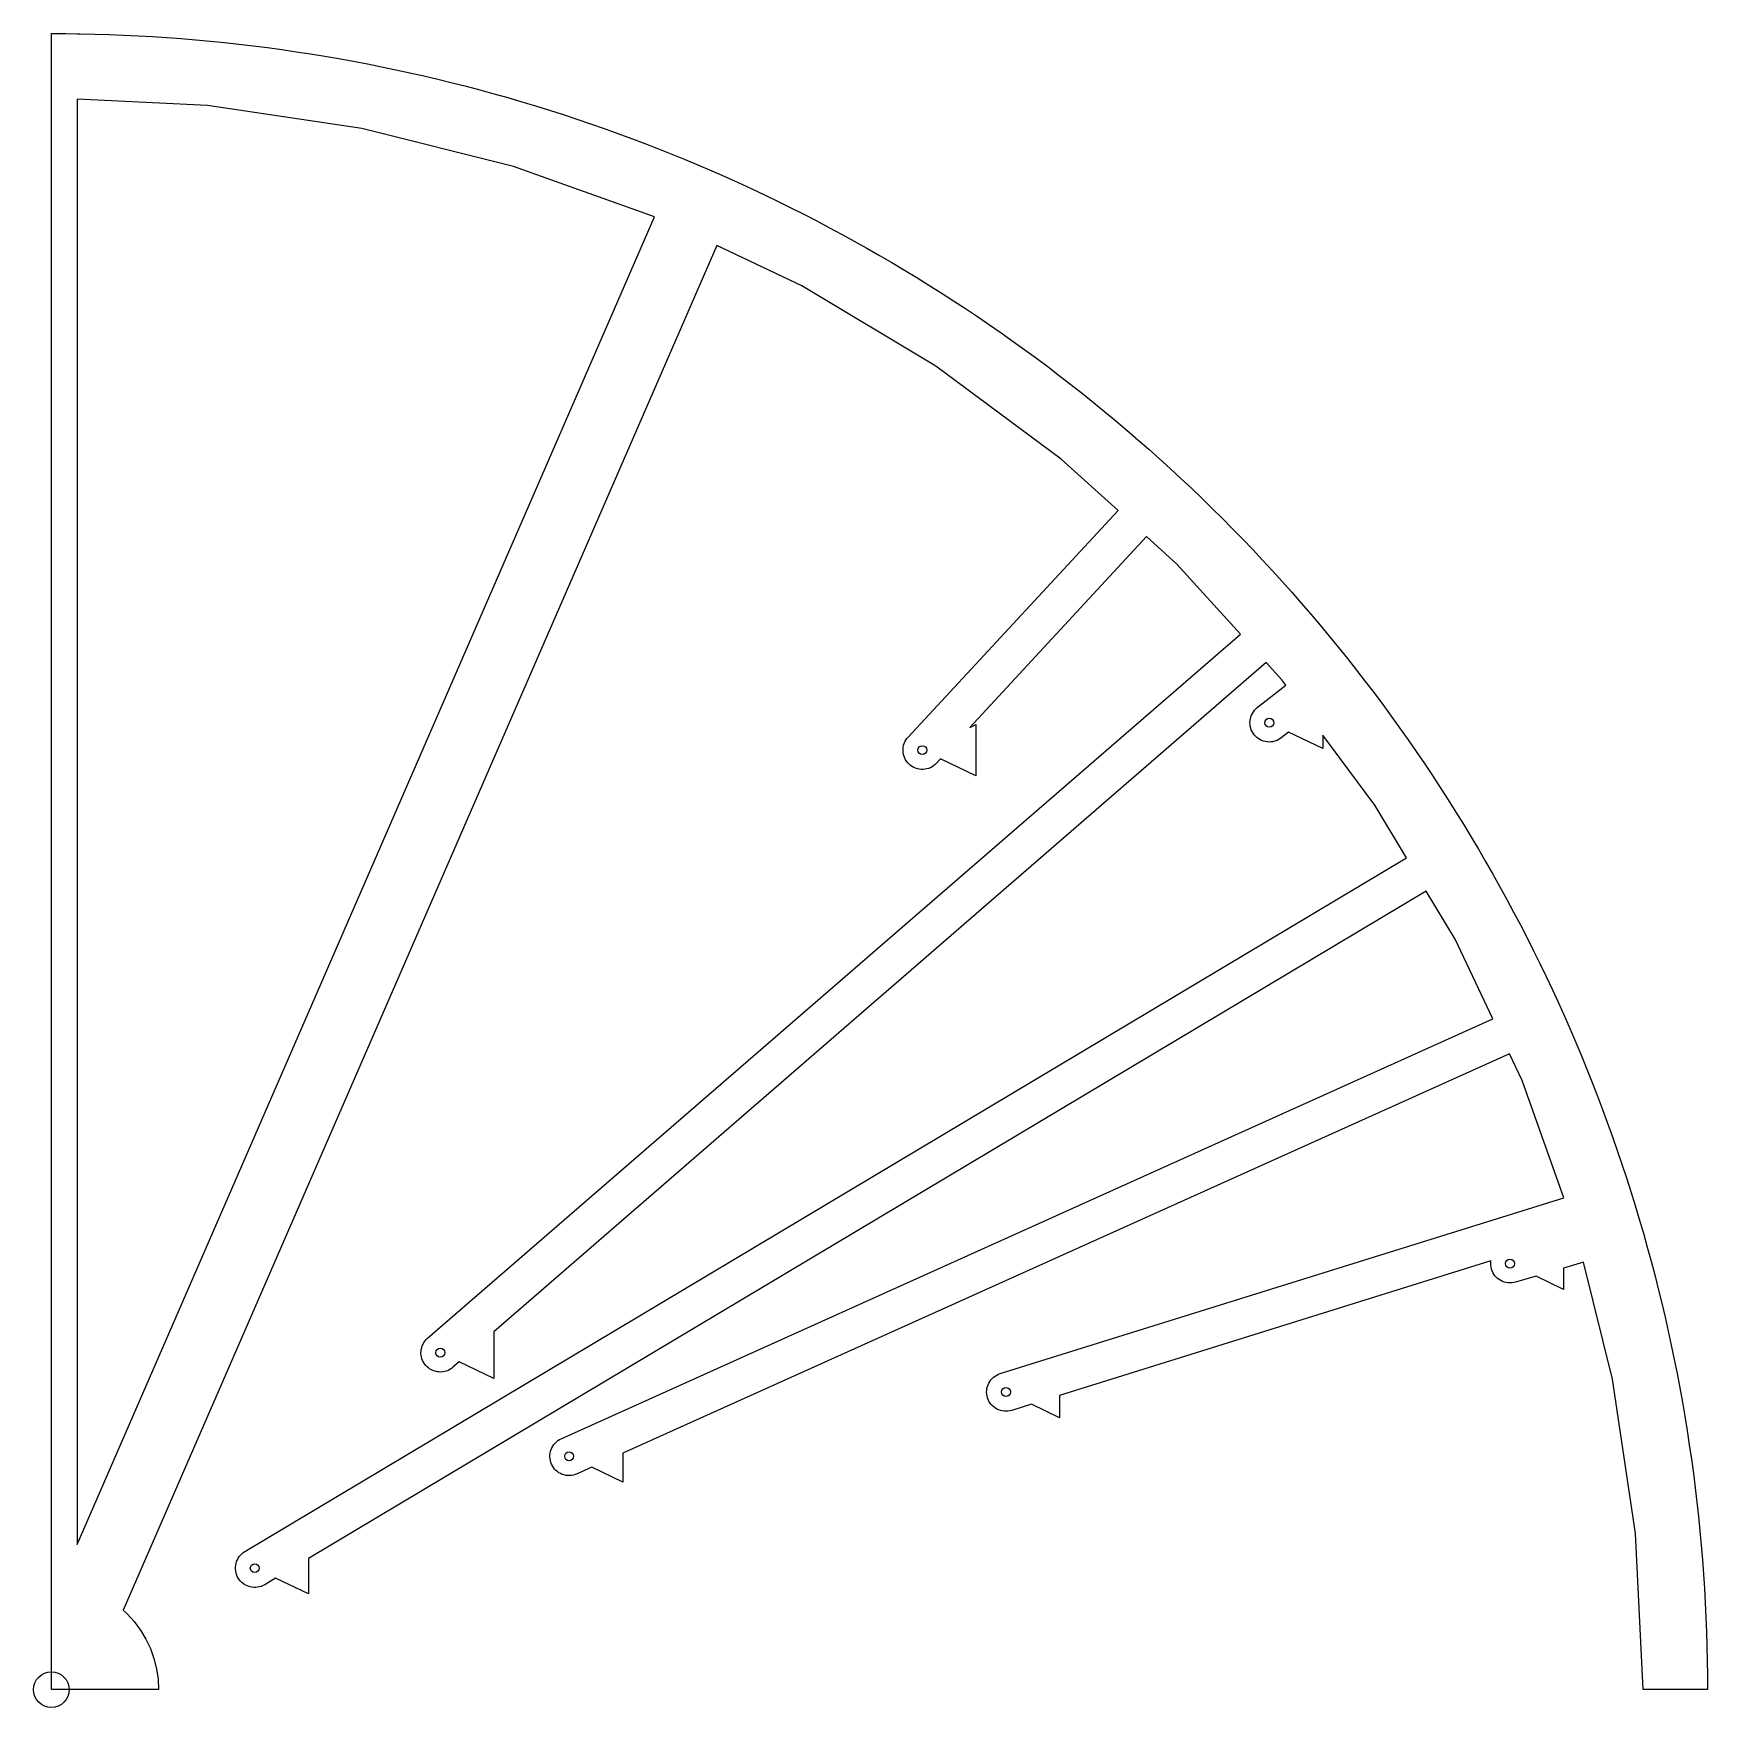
# Model space of a CAD drawing. Header units: millimetres. Extents: x -2 to 148, y -2 to 148.
import ezdxf

# ---------------------------------------------------------------- set-up
doc = ezdxf.new("R2010")
doc.units = ezdxf.units.MM
for name, color, linetype in [('CUT_INNER', 6, 'Continuous'), ('CUT_OUTER', 1, 'Continuous'), ('ENGRAVE', 7, 'Continuous')]:
    doc.layers.add(name, color=color, linetype=linetype)

msp = doc.modelspace()

# ---------------------------------------------------------------- linework, layer by layer
at = {"layer": 'CUT_INNER'}
msp.add_lwpolyline([(2.304, 142.4268), (2.304, 13.0029), (53.9963, 131.8871), (41.3772, 136.4023), (27.8082, 139.8011), (13.9714, 141.8536)], close=True, dxfattribs=at)
msp.add_circle((0, 0), 1.6, dxfattribs=at)
at = {"layer": 'CUT_OUTER'}
msp.add_lwpolyline([(2.5882, 148.2774), (3.882, 148.2492), (5.1756, 148.2097), (6.4688, 148.1589), (7.7614, 148.0968), (9.0535, 148.0234), (10.3449, 147.9387), (11.6355, 147.8428), (12.9252, 147.7357), (14.2139, 147.6173), (15.5016, 147.4876), (16.788, 147.3467), (18.0732, 147.1946), (19.357, 147.0313), (20.6394, 146.8568), (21.9201, 146.6711), (23.1992, 146.4742), (24.4766, 146.2662), (25.752, 146.047), (27.0255, 145.8167), (28.297, 145.5753), (29.5663, 145.3228), (30.8333, 145.0593), (32.098, 144.7847), (33.3602, 144.4991), (34.6199, 144.2025), (35.877, 143.8949), (37.1314, 143.5763), (38.3829, 143.2468), (39.6315, 142.9064), (40.877, 142.5551), (42.1195, 142.193), (43.3587, 141.82), (44.5947, 141.4362), (45.8272, 141.0417), (47.0563, 140.6364), (48.2818, 140.2204), (49.5036, 139.7937), (50.7216, 139.3564), (51.9358, 138.9085), (53.146, 138.45), (54.3521, 137.9809), (55.5542, 137.5014), (56.752, 137.0113), (57.9454, 136.5109), (59.1345, 136), (60.319, 135.4788), (61.499, 134.9473), (62.6743, 134.4054), (63.8448, 133.8534), (65.0104, 133.2912), (66.1711, 132.7188), (67.3268, 132.1363), (68.4773, 131.5437), (69.6226, 130.9411), (70.7626, 130.3286), (71.8973, 129.7061), (73.0264, 129.0737), (74.15, 128.4316), (75.2679, 127.7796), (76.3801, 127.1179), (77.4865, 126.4465), (78.587, 125.7655), (79.6815, 125.075), (80.77, 124.3748), (81.8523, 123.6653), (82.9283, 122.9463), (83.998, 122.2179), (85.0614, 121.4802), (86.1182, 120.7333), (87.1686, 119.9772), (88.2122, 119.212), (89.2492, 118.4376), (90.2793, 117.6543), (91.3026, 116.862), (92.3189, 116.0608), (93.3282, 115.2507), (94.3304, 114.4319), (95.3254, 113.6044), (96.3131, 112.7682), (97.2936, 111.9234), (98.2666, 111.0701), (99.2321, 110.2084), (100.19, 109.3382), (101.1404, 108.4598), (102.083, 107.573), (103.0178, 106.6781), (103.9448, 105.775), (104.8639, 104.8639), (105.775, 103.9448), (106.6781, 103.0178), (107.573, 102.083), (108.4598, 101.1404), (109.3382, 100.19), (110.2084, 99.2321), (111.0701, 98.2666), (111.9234, 97.2936), (112.7682, 96.3131), (113.6044, 95.3254), (114.4319, 94.3304), (115.2507, 93.3282), (116.0608, 92.3189), (116.862, 91.3026), (117.6543, 90.2793), (118.4376, 89.2492), (119.212, 88.2122), (119.9772, 87.1686), (120.7333, 86.1182), (121.4802, 85.0614), (122.2179, 83.998), (122.9463, 82.9283), (123.6653, 81.8523), (124.3748, 80.77), (125.075, 79.6815), (125.7655, 78.587), (126.4465, 77.4865), (127.1179, 76.3801), (127.7796, 75.2679), (128.4316, 74.15), (129.0737, 73.0264), (129.7061, 71.8973), (130.3286, 70.7626), (130.9411, 69.6226), (131.5437, 68.4773), (132.1363, 67.3268), (132.7188, 66.1711), (133.2912, 65.0104), (133.8534, 63.8448), (134.4054, 62.6743), (134.9473, 61.499), (135.4788, 60.319), (136, 59.1345), (136.5109, 57.9454), (137.0113, 56.752), (137.5014, 55.5542), (137.9809, 54.3521), (138.45, 53.146), (138.9085, 51.9358), (139.3564, 50.7216), (139.7937, 49.5036), (140.2204, 48.2818), (140.6364, 47.0563), (141.0417, 45.8272), (141.4362, 44.5947), (141.82, 43.3587), (142.193, 42.1195), (142.5551, 40.877), (142.9064, 39.6315), (143.2468, 38.3829), (143.5763, 37.1314), (143.8949, 35.877), (144.2025, 34.6199), (144.4991, 33.3602), (144.7847, 32.098), (145.0593, 30.8333), (145.3228, 29.5663), (145.5753, 28.297), (145.8167, 27.0255), (146.047, 25.752), (146.2662, 24.4766), (146.4742, 23.1992), (146.6711, 21.9201), (146.8568, 20.6394), (147.0313, 19.357), (147.1946, 18.0732), (147.3467, 16.788), (147.4876, 15.5016), (147.6173, 14.2139), (147.7357, 12.9252), (147.8428, 11.6355), (147.9387, 10.3449), (148.0234, 9.0535), (148.0968, 7.7614), (148.1589, 6.4688), (148.2097, 5.1756), (148.2492, 3.882), (148.2774, 2.5882), (148.2944, 1.2941), (148.3, 0), (142.54, 0), (141.8536, 13.9714), (139.8011, 27.8082), (137.1817, 38.2654), (135.4129, 37.7488), (135.4129, 35.8431), (132.9446, 37.0279), (131.0974, 36.4884), (130.9325, 36.4489), (130.7645, 36.4257), (130.595, 36.4192), (130.4258, 36.4293), (130.2583, 36.4559), (130.0942, 36.4988), (129.9352, 36.5576), (129.7826, 36.6317), (129.6381, 36.7203), (129.5029, 36.8228), (129.3785, 36.9379), (129.2659, 37.0648), (129.1663, 37.202), (129.0806, 37.3484), (129.0097, 37.5024), (128.9542, 37.6626), (128.9147, 37.8276), (128.8916, 37.9956), (128.885, 38.165), (128.8951, 38.3343), (128.9032, 38.3854), (90.2781, 26.341), (90.2781, 24.3503), (87.764, 25.5571), (85.9925, 25.0047), (85.8283, 24.9622), (85.6607, 24.936), (85.4914, 24.9264), (85.322, 24.9334), (85.1541, 24.957), (84.9893, 24.9969), (84.8292, 25.0528), (84.6753, 25.1241), (84.5292, 25.2102), (84.3922, 25.3101), (84.2657, 25.423), (84.1508, 25.5478), (84.0488, 25.6832), (83.9605, 25.828), (83.8868, 25.9807), (83.8284, 26.1399), (83.7859, 26.3041), (83.7597, 26.4716), (83.7501, 26.6409), (83.7571, 26.8104), (83.7807, 26.9783), (83.8206, 27.1431), (83.8765, 27.3032), (83.9478, 27.4571), (84.0339, 27.6032), (84.1338, 27.7402), (84.2467, 27.8667), (84.3715, 27.9816), (84.5069, 28.0836), (84.6517, 28.1719), (84.8044, 28.2456), (84.9636, 28.304), (135.4473, 44.0461), (131.6898, 54.5477), (130.5597, 56.9372), (51.1659, 21.1609), (51.1659, 18.5893), (48.4026, 19.9157), (47.0758, 19.3179), (46.918, 19.2559), (46.7549, 19.2096), (46.5879, 19.1796), (46.4189, 19.1661), (46.2494, 19.1692), (46.0809, 19.189), (45.9153, 19.2251), (45.7539, 19.2773), (45.5985, 19.3451), (45.4504, 19.4278), (45.3112, 19.5246), (45.1821, 19.6345), (45.0644, 19.7566), (44.9593, 19.8897), (44.8677, 20.0324), (44.7905, 20.1834), (44.7285, 20.3412), (44.6823, 20.5044), (44.6522, 20.6713), (44.6387, 20.8403), (44.6419, 21.0099), (44.6616, 21.1783), (44.6977, 21.344), (44.7499, 21.5053), (44.8177, 21.6608), (44.9004, 21.8088), (44.9972, 21.9481), (45.1072, 22.0771), (45.2292, 22.1948), (45.3623, 22.3), (45.505, 22.3916), (45.656, 22.4687), (129.0818, 60.0619), (125.7091, 67.1929), (123.1204, 71.5118), (23.0167, 11.7323), (23.0167, 8.5746), (20.0852, 9.9817), (19.1027, 9.395), (18.953, 9.3153), (18.7962, 9.2506), (18.6338, 9.2017), (18.4675, 9.1689), (18.2987, 9.1525), (18.1291, 9.1528), (17.9604, 9.1697), (17.7941, 9.203), (17.6319, 9.2525), (17.4753, 9.3177), (17.3259, 9.3979), (17.1851, 9.4923), (17.0542, 9.6001), (16.9345, 9.7202), (16.8271, 9.8515), (16.7331, 9.9926), (16.6534, 10.1423), (16.5888, 10.2991), (16.5398, 10.4614), (16.507, 10.6278), (16.4906, 10.7966), (16.4909, 10.9662), (16.5078, 11.1349), (16.5412, 11.3012), (16.5907, 11.4634), (16.6558, 11.6199), (16.736, 11.7693), (16.8304, 11.9102), (16.9382, 12.0411), (17.0583, 12.1608), (17.1896, 12.2682), (17.3307, 12.3622), (121.3436, 74.4762), (118.5177, 79.191), (113.8579, 85.474), (113.8579, 84.2749), (110.7898, 85.7475), (110.1323, 85.2255), (109.9945, 85.1267), (109.8476, 85.0419), (109.6932, 84.9719), (109.5326, 84.9174), (109.3674, 84.8788), (109.1993, 84.8567), (109.0298, 84.8511), (108.8606, 84.8622), (108.6933, 84.8898), (108.5295, 84.9336), (108.3708, 84.9934), (108.2187, 85.0683), (108.0747, 85.1579), (107.9401, 85.2611), (107.8163, 85.377), (107.7045, 85.5045), (107.6057, 85.6423), (107.5209, 85.7891), (107.4509, 85.9436), (107.3964, 86.1042), (107.3578, 86.2693), (107.3357, 86.4374), (107.3301, 86.6069), (107.3412, 86.7761), (107.3688, 86.9434), (107.4126, 87.1073), (107.4723, 87.266), (107.5473, 87.4181), (107.6369, 87.5621), (107.7401, 87.6966), (107.856, 87.8204), (107.9835, 87.9323), (110.5334, 89.9566), (110.1849, 90.4264), (108.7938, 91.9612), (39.6267, 32.0421), (39.6267, 27.8662), (36.5249, 29.355), (35.9581, 28.8641), (35.8247, 28.7595), (35.6816, 28.6685), (35.5303, 28.5919), (35.3722, 28.5305), (35.2089, 28.485), (35.0418, 28.4556), (34.8727, 28.4428), (34.7032, 28.4466), (34.5349, 28.467), (34.3693, 28.5038), (34.2082, 28.5566), (34.053, 28.625), (33.9053, 28.7083), (33.7665, 28.8057), (33.6378, 28.9161), (33.5206, 29.0387), (33.416, 29.1722), (33.325, 29.3153), (33.2484, 29.4666), (33.1871, 29.6247), (33.1415, 29.788), (33.1121, 29.955), (33.0993, 30.1241), (33.1031, 30.2936), (33.1235, 30.462), (33.1603, 30.6275), (33.2132, 30.7887), (33.2816, 30.9438), (33.3648, 31.0916), (33.4622, 31.2304), (33.5727, 31.359), (33.6953, 31.4762), (106.4723, 94.5226), (100.791, 100.791), (98.0765, 103.2513), (82.2357, 86.1641), (82.7902, 86.4303), (82.7902, 81.8223), (79.6209, 83.3435), (79.2574, 82.9515), (79.1361, 82.8329), (79.0039, 82.7268), (78.8618, 82.6342), (78.7114, 82.556), (78.554, 82.4928), (78.3911, 82.4454), (78.2245, 82.4142), (78.0555, 82.3995), (77.886, 82.4014), (77.7174, 82.4199), (77.5515, 82.4549), (77.3898, 82.5059), (77.2338, 82.5726), (77.0852, 82.6542), (76.9452, 82.75), (76.8154, 82.8591), (76.6968, 82.9803), (76.5907, 83.1126), (76.4981, 83.2546), (76.4199, 83.4051), (76.3567, 83.5625), (76.3093, 83.7253), (76.2781, 83.892), (76.2634, 84.0609), (76.2653, 84.2305), (76.2838, 84.399), (76.3188, 84.565), (76.3698, 84.7267), (76.4365, 84.8826), (76.5181, 85.0313), (76.6139, 85.1712), (76.723, 85.3011), (95.5156, 105.5723), (90.4264, 110.1849), (79.191, 118.5177), (67.1929, 125.7091), (59.5761, 129.3115), (6.439, 7.1047), (6.7882, 6.7882), (7.4209, 6.0902), (7.9821, 5.3335), (8.4664, 4.5254), (8.8692, 3.6738), (9.1866, 2.7867), (9.4155, 1.8729), (9.5538, 0.941), (9.6, 0), (0, 0), (0, 148.3), (0, 148.3), (1.2941, 148.2944), (2.304, 148.2811)], close=True, dxfattribs=at)
at = {"layer": 'ENGRAVE'}
for centre in [(109.0579, 86.5789), (77.9902, 84.1263), (130.6129, 38.1471), (34.8267, 30.1702), (85.4781, 26.6543), (46.3659, 20.8933), (18.2167, 10.8786)]:
    msp.add_circle(centre, 0.4, dxfattribs=at)

doc.saveas('drawing.dxf')
